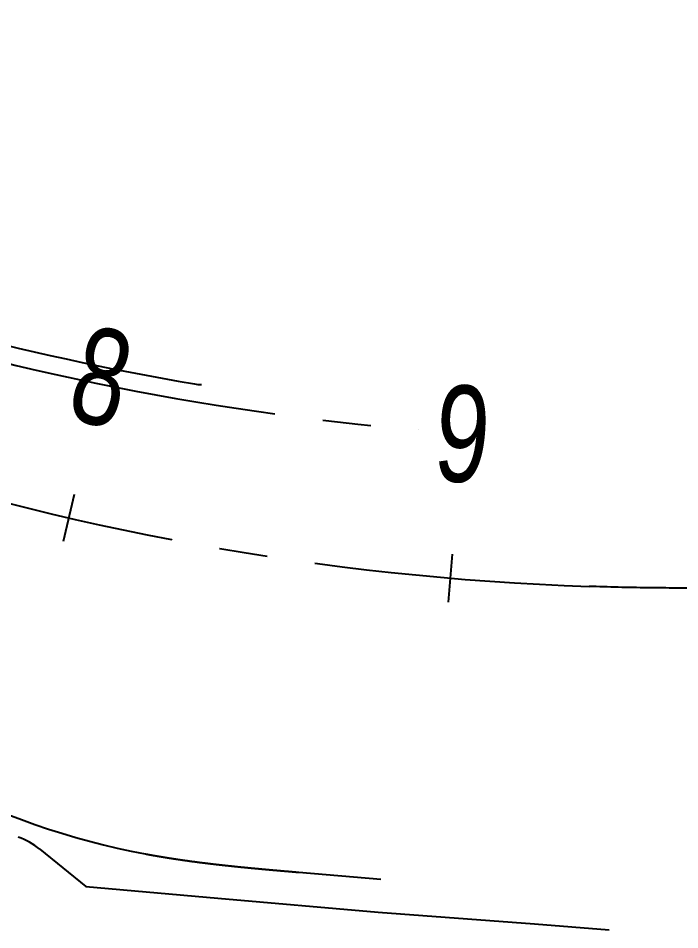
# Model space of a CAD drawing. Header units: millimetres. Extents: x 29316 to 52938, y 29851 to 35526.
# Drawn here: x 49488.6 to 49659.8, y 31839.3 to 32075.3 of the extents above; entities that cross this region are included whole.
import ezdxf
from ezdxf.enums import TextEntityAlignment as Align

# ---------------------------------------------------------------- set-up
doc = ezdxf.new("R2010")
doc.units = ezdxf.units.MM
doc.header["$MEASUREMENT"] = 0
doc.linetypes.add('CENTER2', pattern=[1.125, 0.75, -0.125, 0.125, -0.125])
doc.layers.get('0').update_dxf_attribs({"linetype": 'CONTINUOUS'})
for name, color, linetype in [('D-道路-车行道边线', 5, 'CONTINUOUS'), ('标注_桩号', 2, 'CONTINUOUS'), ('道路中线_C', 7, 'CONTINUOUS'), ('道路中线_G', 7, 'CONTINUOUS')]:
    doc.layers.add(name, color=color, linetype=linetype)
doc.styles.get("Standard").update_dxf_attribs({"font": 'rc9.shx', "width": 0.75, "height": 6, "bigfont": 'hztxt.shx'})

msp = doc.modelspace()

# ---------------------------------------------------------------- linework, layer by layer
at = {"color": 1, "linetype": 'CENTER2', "ltscale": 100, "flags": 128}
msp.add_lwpolyline([(49806.02, 31936.22), (49805.08, 31936.13), (49804.14, 31936.05), (49803.19, 31935.97), (49802.25, 31935.89), (49801.31, 31935.8), (49800.37, 31935.72), (49799.43, 31935.64), (49798.49, 31935.56), (49797.55, 31935.47), (49796.61, 31935.39), (49795.67, 31935.31), (49794.73, 31935.23), (49793.79, 31935.15), (49792.84, 31935.06), (49791.9, 31934.98), (49790.96, 31934.9), (49790.02, 31934.82), (49789.08, 31934.74), (49788.14, 31934.66), (49787.2, 31934.57), (49786.26, 31934.49), (49785.32, 31934.41), (49784.38, 31934.33), (49783.44, 31934.25), (49782.49, 31934.17), (49781.55, 31934.09), (49780.61, 31934.01), (49779.67, 31933.93), (49778.73, 31933.85), (49777.79, 31933.77), (49776.85, 31933.69), (49775.91, 31933.61), (49774.97, 31933.53), (49774.02, 31933.45), (49773.08, 31933.38), (49772.14, 31933.3), (49771.2, 31933.22), (49770.26, 31933.14), (49769.32, 31933.07), (49768.38, 31932.99), (49767.44, 31932.91), (49766.49, 31932.83), (49765.55, 31932.76), (49764.61, 31932.68), (49763.67, 31932.61), (49762.73, 31932.53), (49761.79, 31932.46), (49760.85, 31932.38), (49759.9, 31932.31), (49758.96, 31932.23), (49758.02, 31932.16), (49757.08, 31932.09), (49756.14, 31932.01), (49755.2, 31931.94), (49754.25, 31931.87), (49753.31, 31931.8), (49752.37, 31931.73), (49751.43, 31931.66), (49750.49, 31931.58), (49749.55, 31931.51), (49748.6, 31931.45), (49747.66, 31931.38), (49746.72, 31931.31), (49745.78, 31931.24), (49744.84, 31931.17), (49743.89, 31931.1), (49742.95, 31931.04), (49742.01, 31930.97), (49741.07, 31930.9), (49740.13, 31930.84), (49739.18, 31930.77), (49738.24, 31930.71), (49737.3, 31930.64), (49736.36, 31930.58), (49735.41, 31930.52), (49734.47, 31930.46), (49733.53, 31930.39), (49732.59, 31930.33), (49731.64, 31930.27), (49730.7, 31930.21), (49729.76, 31930.15), (49728.82, 31930.09), (49727.87, 31930.03), (49726.93, 31929.98), (49725.99, 31929.92), (49725.05, 31929.86), (49724.1, 31929.81), (49723.16, 31929.75), (49722.22, 31929.69), (49721.28, 31929.64), (49720.33, 31929.59), (49719.39, 31929.53), (49718.45, 31929.48), (49717.5, 31929.43), (49716.56, 31929.38), (49715.62, 31929.33), (49714.67, 31929.28), (49713.73, 31929.23), (49712.79, 31929.18), (49711.84, 31929.13), (49710.9, 31929.09), (49709.96, 31929.04), (49709.01, 31928.99), (49708.07, 31928.95), (49707.13, 31928.91), (49706.18, 31928.86), (49705.24, 31928.82), (49704.3, 31928.78), (49703.35, 31928.74), (49702.41, 31928.7), (49701.47, 31928.66), (49700.52, 31928.62), (49699.58, 31928.58), (49698.64, 31928.54), (49697.69, 31928.51), (49696.75, 31928.47), (49695.8, 31928.44), (49694.86, 31928.4), (49693.92, 31928.37), (49692.97, 31928.34), (49692.03, 31928.31), (49691.08, 31928.28), (49690.14, 31928.25), (49689.2, 31928.22), (49688.25, 31928.19), (49687.31, 31928.16), (49686.36, 31928.14), (49685.42, 31928.11), (49684.48, 31928.09), (49683.53, 31928.06), (49682.59, 31928.04), (49681.64, 31928.02), (49680.7, 31928), (49679.75, 31927.98), (49678.81, 31927.96), (49677.87, 31927.94), (49676.92, 31927.93), (49675.98, 31927.91), (49675.03, 31927.9), (49674.09, 31927.88), (49673.14, 31927.87), (49672.2, 31927.86), (49671.26, 31927.85), (49670.31, 31927.84), (49669.37, 31927.83), (49668.42, 31927.82), (49667.48, 31927.81), (49666.53, 31927.81), (49665.59, 31927.8), (49664.65, 31927.8), (49663.7, 31927.8), (49662.76, 31927.8), (49661.81, 31927.8), (49660.87, 31927.8), (49659.92, 31927.8), (49658.98, 31927.8), (49658.03, 31927.81), (49657.09, 31927.81), (49656.15, 31927.82), (49655.2, 31927.82), (49654.26, 31927.83), (49653.31, 31927.84), (49652.37, 31927.85), (49651.42, 31927.87), (49650.48, 31927.88), (49649.53, 31927.89), (49648.59, 31927.91), (49647.65, 31927.92), (49646.7, 31927.94), (49645.76, 31927.96), (49644.81, 31927.98), (49643.87, 31928), (49642.92, 31928.03), (49641.98, 31928.05), (49641.04, 31928.07), (49640.09, 31928.1), (49639.15, 31928.13), (49638.2, 31928.16), (49637.26, 31928.19), (49636.32, 31928.22), (49636.32, 31928.22)], dxfattribs=at)
at = {"color": 1, "linetype": 'CENTER2', "ltscale": 100}
msp.add_arc((49660.01, 32627.82), 700, 234.60853, 268.05989, dxfattribs=at)
at = {"layer": 'D-道路-车行道边线'}
for points in [[(49403.92, 32016.03, 0.048642), (49534.2, 31980.63, 0.048642)], [(49534.2, 31980.63, 0.049519), (49536.07, 31980.5, 0.049519)], [(49494.23, 31860.18, 0.082982), (49488.64, 31863.34, 0.082982)]]:
    msp.add_lwpolyline(points, format="xyb", dxfattribs=at)
msp.add_lwpolyline([(49494.23, 31860.18), (49506.12, 31850.57), (49540.32, 31847.5), (49581.72, 31843.94), (49622.19, 31840.88), (49641.53, 31839.34)], dxfattribs=at)
at = {"layer": '标注_桩号'}
for p, q in [((49503.12, 31952.04), (49500.29, 31939.87)), ((49600.93, 31936.59), (49599.87, 31924.13))]:
    msp.add_line(p, q, dxfattribs=at)
at = {"layer": '道路中线_C', "color": 6, "linetype": 'CENTER2', "ltscale": 100}
msp.add_line((49561.21, 31854.24), (49582.41, 31852.41), dxfattribs=at)
at = {"layer": '道路中线_C', "color": 6, "linetype": 'CENTER2', "ltscale": 100, "flags": 128}
msp.add_lwpolyline([(49521.51, 31858.99, 0.000069), (49521.73, 31858.95, 0.000069), (49521.95, 31858.91, 0.000068), (49522.17, 31858.87, 0.000068), (49522.39, 31858.83, 0.000068), (49522.6, 31858.79, 0.000067), (49522.82, 31858.75, 0.000067), (49523.04, 31858.71, 0.000067), (49523.26, 31858.67, 0.000066), (49523.48, 31858.63, 0.000066), (49523.7, 31858.59, 0.000065), (49523.92, 31858.56, 0.000065), (49524.14, 31858.52, 0.000065), (49524.35, 31858.48, 0.000064), (49524.57, 31858.44, 0.000064), (49524.79, 31858.4, 0.000063), (49525.01, 31858.37, 0.000063), (49525.23, 31858.33, 0.000063), (49525.45, 31858.29, 0.000062), (49525.67, 31858.26, 0.000062), (49525.89, 31858.22, 0.000062), (49526.11, 31858.18, 0.000061), (49526.33, 31858.15, 0.000061), (49526.55, 31858.11, 0.00006), (49526.77, 31858.07, 0.00006), (49526.98, 31858.04, 0.00006), (49527.2, 31858, 0.000059), (49527.42, 31857.97, 0.000059), (49527.64, 31857.93, 0.000058), (49527.86, 31857.9, 0.000058), (49528.08, 31857.86, 0.000058), (49528.3, 31857.83, 0.000057), (49528.52, 31857.8, 0.000057), (49528.74, 31857.76, 0.000057), (49528.96, 31857.73, 0.000056), (49529.18, 31857.69, 0.000056), (49529.4, 31857.66, 0.000055), (49529.62, 31857.63, 0.000055), (49529.84, 31857.6, 0.000055), (49530.06, 31857.56, 0.000054), (49530.28, 31857.53, 0.000054), (49530.5, 31857.5, 0.000053), (49530.72, 31857.47, 0.000053), (49530.94, 31857.43, 0.000053), (49531.16, 31857.4, 0.000052), (49531.38, 31857.37, 0.000052), (49531.6, 31857.34, 0.000052), (49531.82, 31857.31, 0.000051), (49532.04, 31857.28, 0.000051), (49532.26, 31857.25, 0.00005), (49532.48, 31857.22, 0.00005), (49532.7, 31857.18, 0.00005), (49532.92, 31857.15, 0.000049), (49533.14, 31857.12, 0.000049), (49533.36, 31857.09, 0.000048), (49533.58, 31857.06, 0.000048), (49533.8, 31857.03, 0.000048), (49534.02, 31857.01, 0.000047), (49534.24, 31856.98, 0.000047), (49534.46, 31856.95, 0.000046), (49534.68, 31856.92, 0.000046), (49534.9, 31856.89, 0.000046), (49535.12, 31856.86, 0.000045), (49535.34, 31856.83, 0.000045), (49535.56, 31856.8, 0.000045), (49535.78, 31856.78, 0.000044), (49536, 31856.75, 0.000044), (49536.22, 31856.72, 0.000043), (49536.44, 31856.69, 0.000043), (49536.66, 31856.66, 0.000043), (49536.89, 31856.64, 0.000042), (49537.11, 31856.61, 0.000042), (49537.33, 31856.58, 0.000041), (49537.55, 31856.56, 0.000041), (49537.77, 31856.53, 0.000041), (49537.99, 31856.5, 0.00004), (49538.21, 31856.48, 0.00004), (49538.43, 31856.45, 0.00004), (49538.65, 31856.42, 0.000039), (49538.87, 31856.4, 0.000039), (49539.09, 31856.37, 0.000038), (49539.31, 31856.35, 0.000038), (49539.53, 31856.32, 0.000038), (49539.75, 31856.29, 0.000037), (49539.97, 31856.27, 0.000037), (49540.2, 31856.24, 0.000036), (49540.42, 31856.22, 0.000036), (49540.64, 31856.19, 0.000036), (49540.86, 31856.17, 0.000035), (49541.08, 31856.14, 0.000035), (49541.3, 31856.12, 0.000035), (49541.52, 31856.09, 0.000034), (49541.74, 31856.07, 0.000034), (49541.96, 31856.05, 0.000033), (49542.18, 31856.02, 0.000033), (49542.4, 31856, 0.000033), (49542.62, 31855.97, 0.000032), (49542.85, 31855.95, 0.000032), (49543.07, 31855.93, 0.000031), (49543.29, 31855.9, 0.000031), (49543.51, 31855.88, 0.000031), (49543.73, 31855.86, 0.00003), (49543.95, 31855.83, 0.00003), (49544.17, 31855.81, 0.00003), (49544.39, 31855.79, 0.000029), (49544.61, 31855.76, 0.000029), (49544.83, 31855.74, 0.000028), (49545.06, 31855.72, 0.000028), (49545.28, 31855.69, 0.000028), (49545.5, 31855.67, 0.000027), (49545.72, 31855.65, 0.000027), (49545.94, 31855.63, 0.000026), (49546.16, 31855.6, 0.000026), (49546.38, 31855.58, 0.000026), (49546.6, 31855.56, 0.000025), (49546.82, 31855.54, 0.000025), (49547.05, 31855.52, 0.000024), (49547.27, 31855.49, 0.000024), (49547.49, 31855.47, 0.000024), (49547.71, 31855.45, 0.000023), (49547.93, 31855.43, 0.000023), (49548.15, 31855.41, 0.000023), (49548.37, 31855.39, 0.000022), (49548.59, 31855.37, 0.000022), (49548.82, 31855.34, 0.000021), (49549.04, 31855.32, 0.000021), (49549.26, 31855.3, 0.000021), (49549.48, 31855.28, 0.00002), (49549.7, 31855.26, 0.00002), (49549.92, 31855.24, 0.000019), (49550.14, 31855.22, 0.000019), (49550.36, 31855.2, 0.000019), (49550.59, 31855.18, 0.000018), (49550.81, 31855.16, 0.000018), (49551.03, 31855.14, 0.000018), (49551.25, 31855.12, 0.000017), (49551.47, 31855.09, 0.000017), (49551.69, 31855.07, 0.000016), (49551.91, 31855.05, 0.000016), (49552.13, 31855.03, 0.000016), (49552.36, 31855.01, 0.000015), (49552.58, 31854.99, 0.000015), (49552.8, 31854.97, 0.000014), (49553.02, 31854.95, 0.000014), (49553.24, 31854.93, 0.000014), (49553.46, 31854.91, 0.000013), (49553.68, 31854.89, 0.000013), (49553.9, 31854.87, 0.000013), (49554.13, 31854.85, 0.000012), (49554.35, 31854.83, 0.000012), (49554.57, 31854.81, 0.000011), (49554.79, 31854.79, 0.000011), (49555.01, 31854.77, 0.000011), (49555.23, 31854.76, 0.00001), (49555.45, 31854.74, 0.00001), (49555.68, 31854.72, 0.000009), (49555.9, 31854.7, 0.000009), (49556.12, 31854.68, 0.000009), (49556.34, 31854.66, 0.000008), (49556.56, 31854.64, 0.000008), (49556.78, 31854.62, 0.000008), (49557, 31854.6, 0.000007), (49557.23, 31854.58, 0.000007), (49557.45, 31854.56, 0.000006), (49557.67, 31854.54, 0.000006), (49557.89, 31854.52, 0.000006), (49558.11, 31854.5, 0.000005), (49558.33, 31854.48, 0.000005), (49558.55, 31854.47, 0.000004), (49558.77, 31854.45, 0.000004), (49559, 31854.43, 0.000004), (49559.22, 31854.41, 0.000003), (49559.44, 31854.39, 0.000003), (49559.66, 31854.37, 0.000003), (49559.88, 31854.35, 0.000002), (49560.1, 31854.33, 0.000002), (49560.32, 31854.31, 0.000001), (49560.55, 31854.29, 0.000001), (49560.77, 31854.27, 0.000001), (49560.99, 31854.25, 0), (49561.21, 31854.24)], format="xyb", dxfattribs=at)
at = {"layer": '道路中线_C', "color": 6, "linetype": 'CENTER2', "ltscale": 100}
msp.add_arc((49558.49, 32055.55), 200, 242.3821, 259.3463, dxfattribs=at)
at = {"layer": '道路中线_G', "color": 6, "linetype": 'CENTER2', "ltscale": 100}
msp.add_arc((49650.55, 32666.33), 700, 237.60104, 265.22786, dxfattribs=at)

# ---------------------------------------------------------------- texts
at = {"layer": '标注_桩号', "width": 0.75}
for s, rotation, p in [('8', 346.9292, (49507.36, 31970.31)), ('9', 355.1144, (49602.53, 31955.27))]:
    msp.add_text(s, height=25, rotation=rotation, dxfattribs=at).set_placement(p, align=Align.CENTER)

doc.saveas('drawing.dxf')
